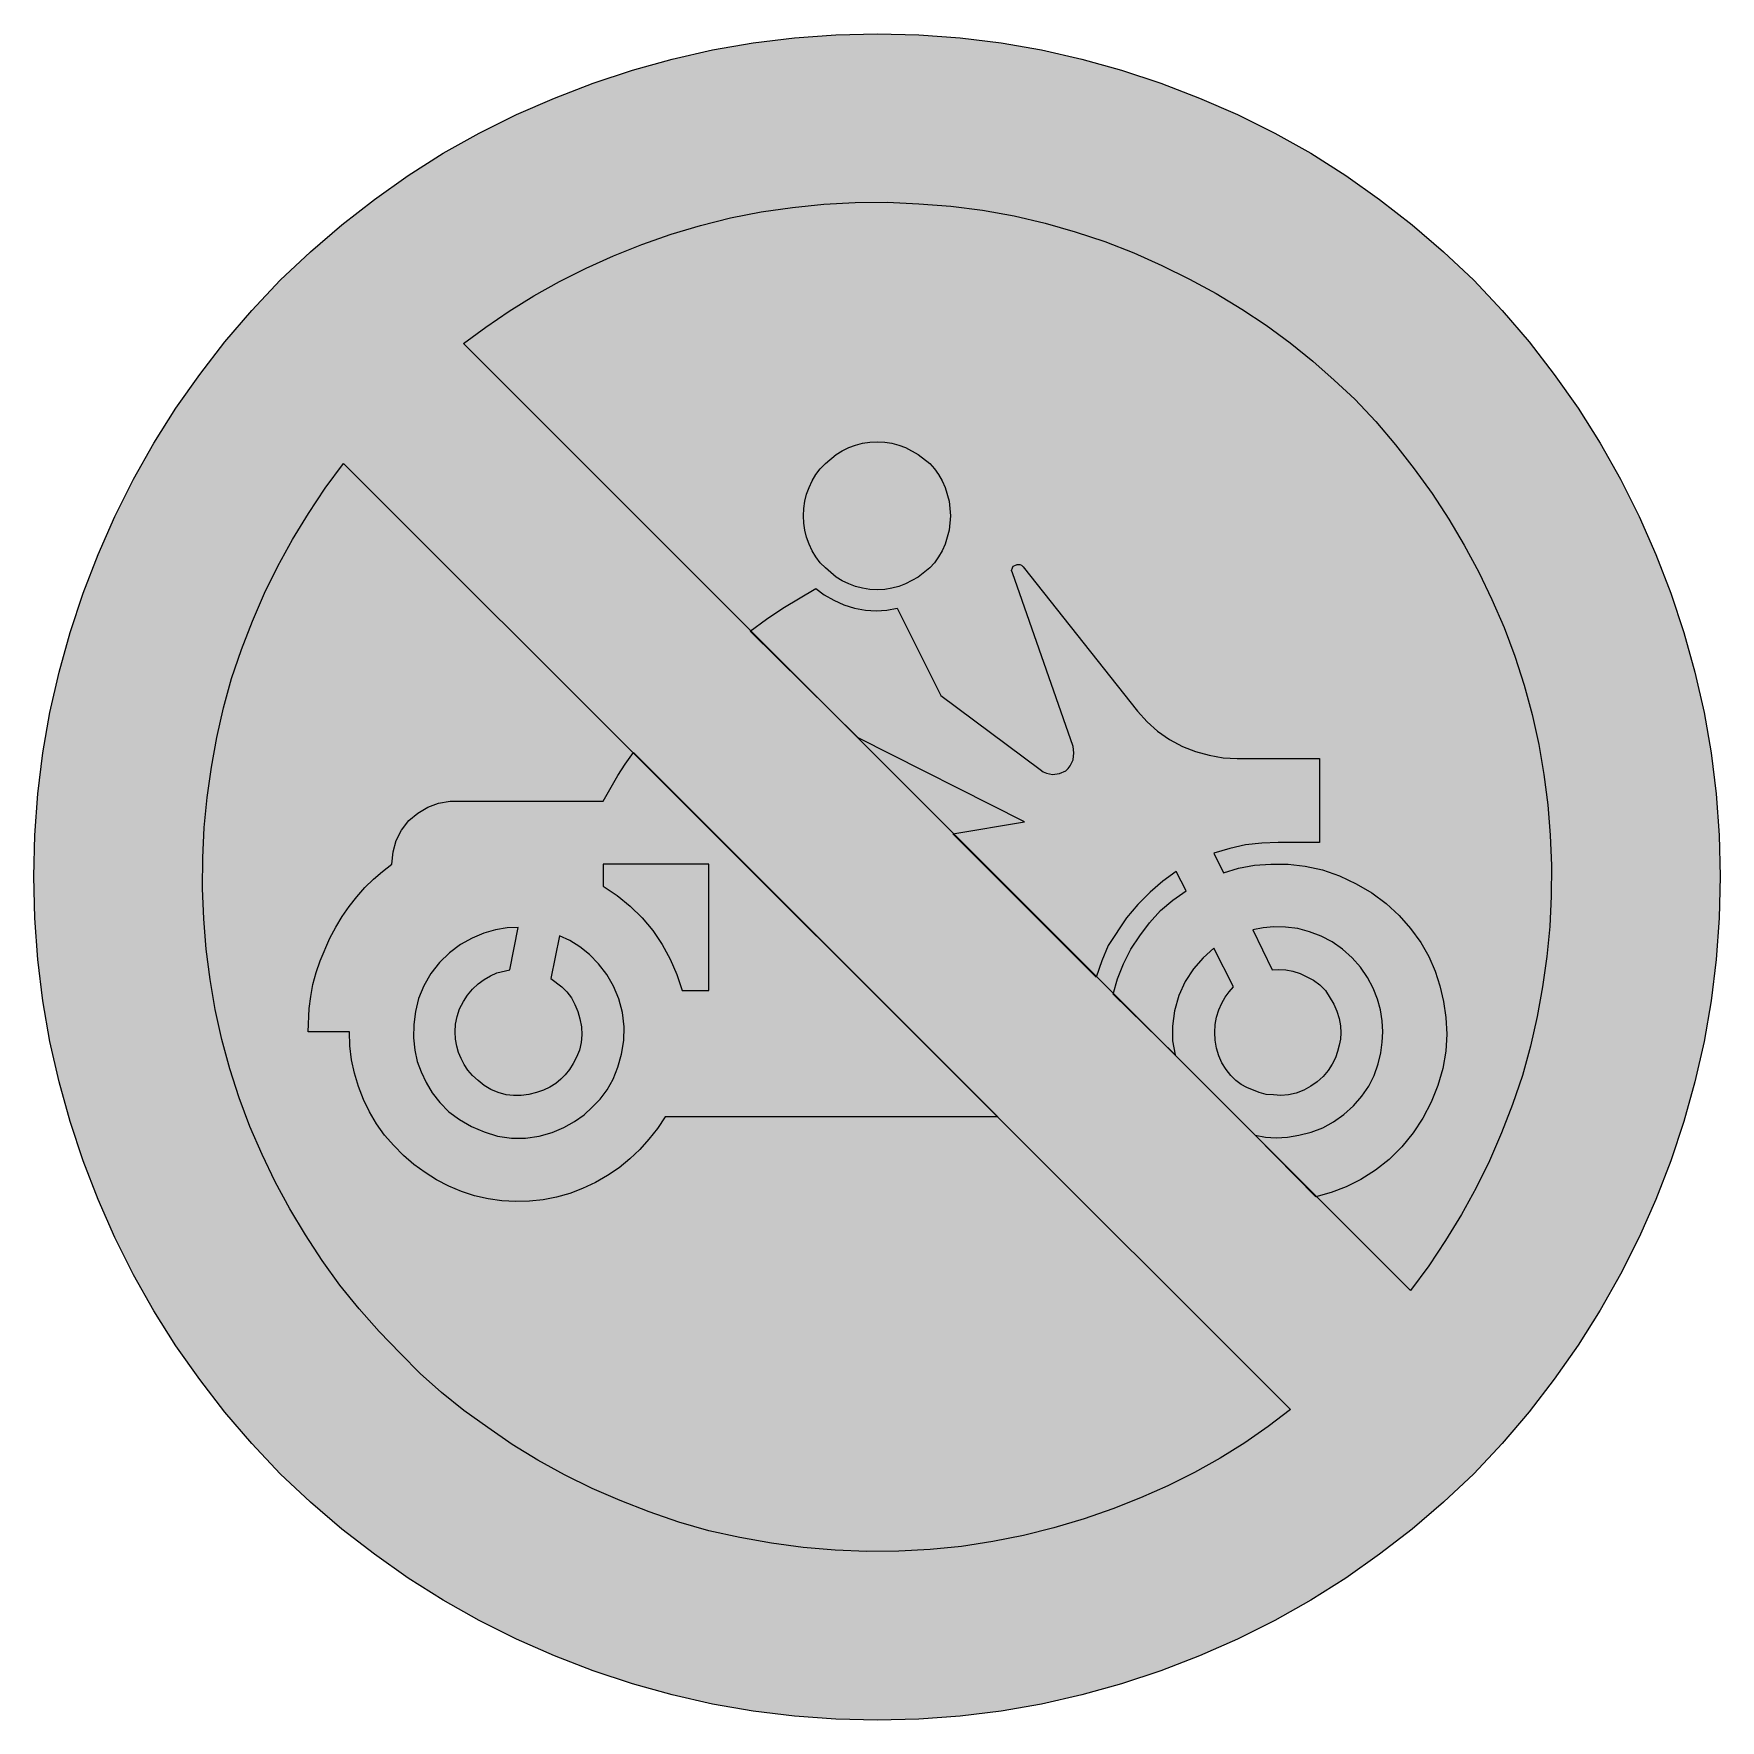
# Model space of a CAD drawing. Header units: metres. Extents: x 160 to 410, y 11 to 261.
import ezdxf

# ---------------------------------------------------------------- set-up
doc = ezdxf.new("R2010")
doc.units = ezdxf.units.M
for name, color, linetype, true_color in [('FILL_BLACK_000000', 7, 'Continuous', 0x000000), ('FILL_RED_FF0000', 7, 'Continuous', 0xff0000), ('FILL_WHITE_FFFFFF', 7, 'Continuous', 0xffffff)]:
    doc.layers.add(name, color=color, linetype=linetype, true_color=true_color)

msp = doc.modelspace()

# ---------------------------------------------------------------- hatches: boundary and pattern name
at = {"layer": 'FILL_BLACK_000000', "true_color": 0x000000}
h = msp.add_hatch(color=7, dxfattribs=at)
h.dxf.hatch_style = 1
h.paths.add_polyline_path([(295.36, 187.39), (294.77, 185.33), (294.34, 184.36), (293.81, 183.44), (293.2, 182.58), (292.5, 181.8), (290.78, 180.46), (288.9, 179.44), (287.91, 179.06), (286.88, 178.79), (285.83, 178.62), (284.76, 178.56), (283.63, 178.62), (282.54, 178.79), (281.49, 179.06), (280.49, 179.44), (279.53, 179.9), (278.63, 180.46), (277.02, 181.8), (276.26, 182.58), (275.6, 183.44), (275.05, 184.36), (274.59, 185.33), (274.24, 186.35), (273.98, 187.39), (273.83, 188.46), (273.78, 189.54), (273.83, 190.62), (273.98, 191.69), (274.24, 192.73), (274.59, 193.75), (275.05, 194.72), (275.6, 195.64), (276.26, 196.5), (277.02, 197.28), (278.63, 198.62), (279.53, 199.18), (280.49, 199.64), (281.49, 200.02), (282.54, 200.29), (283.63, 200.46), (284.76, 200.52), (285.83, 200.46), (286.88, 200.29), (287.91, 200.02), (288.9, 199.64), (290.78, 198.62), (292.5, 197.28), (293.2, 196.5), (293.81, 195.64), (294.34, 194.72), (294.77, 193.75), (295.36, 191.69), (295.56, 189.54), (295.36, 187.39)])
h = msp.add_hatch(color=7, dxfattribs=at)
h.dxf.hatch_style = 1
h.paths.add_polyline_path([(350.28, 153.54), (350.28, 141.12), (344.16, 141.12), (341.73, 141.01), (339.3, 140.76), (336.96, 140.2), (334.62, 139.5), (336.06, 136.62), (338.28, 137.3), (340.63, 137.72), (343.07, 137.91), (345.6, 137.88), (348.16, 137.61), (350.71, 137.05), (353.22, 136.18), (355.68, 135), (358.01, 133.66), (360.14, 132.08), (362.06, 130.29), (363.78, 128.34), (365.27, 126.28), (366.48, 124.18), (367.42, 122.04), (368.1, 119.88), (368.67, 117.55), (369.02, 115.16), (369.14, 112.69), (369, 110.16), (368.57, 107.6), (367.83, 105.08), (366.82, 102.62), (365.58, 100.26), (364.13, 98.04), (362.48, 95.99), (360.62, 94.13), (358.56, 92.52), (356.4, 91.17), (354.22, 90.07), (352, 89.2), (349.74, 88.56), (340.74, 97.74), (342.26, 97.44), (343.84, 97.34), (345.5, 97.44), (347.22, 97.74), (349.05, 98.14), (350.75, 98.8), (352.36, 99.69), (353.88, 100.8), (355.29, 102.08), (356.54, 103.48), (357.58, 104.98), (358.38, 106.56), (358.96, 108.28), (359.35, 109.94), (359.57, 111.52), (359.64, 113.04), (359.57, 114.66), (359.32, 116.28), (358.88, 117.9), (358.2, 119.52), (357.4, 121.1), (356.35, 122.6), (355.11, 124), (353.7, 125.28), (352.15, 126.37), (350.5, 127.22), (348.79, 127.86), (347.04, 128.34), (345.21, 128.54), (343.51, 128.59), (341.9, 128.47), (340.38, 128.16), (343.26, 122.22), (344.24, 122.29), (345.26, 122.22), (346.32, 122.02), (347.4, 121.68), (349.36, 120.69), (350.31, 120.01), (351.18, 119.16), (352.37, 117.16), (352.83, 116.1), (353.16, 115.02), (353.36, 113.95), (353.43, 112.91), (353.36, 111.93), (353.16, 111.06), (352.96, 110.12), (352.62, 109.17), (352.15, 108.23), (351.54, 107.28), (350.8, 106.4), (349.94, 105.64), (348.98, 104.98), (347.94, 104.4), (346.83, 103.96), (345.69, 103.7), (344.55, 103.62), (343.44, 103.68), (342.37, 103.77), (341.33, 104.02), (339.48, 104.76), (338.67, 105.23), (337.88, 105.84), (337.13, 106.58), (336.42, 107.46), (335.81, 108.44), (335.34, 109.49), (335, 110.6), (334.8, 111.78), (334.73, 112.96), (334.8, 114.1), (335, 115.2), (335.34, 116.28), (335.78, 117.3), (336.29, 118.19), (336.86, 118.99), (337.5, 119.7), (334.62, 125.46), (333.04, 124.01), (331.6, 122.36), (330.37, 120.5), (329.4, 118.44), (328.76, 116.15), (328.46, 113.9), (328.49, 111.71), (328.86, 109.62), (319.68, 118.62), (320.32, 120.91), (321.19, 123.14), (322.29, 125.28), (323.64, 127.26), (325.09, 129.21), (326.72, 131), (328.53, 132.58), (330.48, 133.92), (329.04, 136.8), (327.05, 135.35), (325.15, 133.72), (323.34, 131.91), (321.66, 129.96), (318.96, 125.82), (317.99, 123.55), (317.16, 121.14), (295.92, 142.38), (306.54, 144.18), (281.88, 156.6), (265.86, 172.44), (268.29, 174.22), (270.72, 175.86), (275.58, 178.74), (276.86, 177.83), (278.26, 177.03), (279.76, 176.36), (281.34, 175.86), (282.96, 175.56), (284.56, 175.46), (286.12, 175.56), (287.64, 175.86), (294.12, 162.9), (308.88, 151.92), (309.31, 151.58), (309.78, 151.36), (310.68, 151.2), (311.74, 151.34), (312.66, 151.74), (313.03, 152.07), (313.33, 152.48), (313.74, 153.36), (313.87, 154.42), (313.74, 155.34), (304.74, 181.08), (304.6, 181.44), (304.74, 181.8), (304.85, 182.05), (305.1, 182.16), (305.46, 182.32), (305.82, 182.34), (306.09, 182.23), (306.36, 181.98), (323.28, 160.56), (324.7, 159.01), (326.27, 157.61), (328.01, 156.38), (329.94, 155.34), (331.89, 154.6), (333.92, 154.04), (335.99, 153.67), (338.04, 153.54), (350.28, 153.54)])
h = msp.add_hatch(color=7, dxfattribs=at)
h.dxf.hatch_style = 1
h.paths.add_polyline_path([(249.5, 95.59), (248.02, 94.19), (246.43, 92.9), (244.73, 91.73), (242.93, 90.7), (241.02, 89.82), (239.11, 89.09), (237.15, 88.54), (235.16, 88.15), (233.15, 87.93), (231.11, 87.88), (229.07, 88), (227.03, 88.28), (225, 88.74), (223.07, 89.36), (221.2, 90.15), (219.39, 91.08), (217.67, 92.16), (216.02, 93.37), (214.47, 94.71), (213.02, 96.17), (211.68, 97.74), (210.47, 99.41), (209.42, 101.17), (208.53, 103.01), (207.79, 104.92), (207.21, 106.89), (206.79, 108.9), (206.54, 110.96), (206.46, 113.04), (200.34, 113.04), (200.5, 116.48), (200.72, 118.28), (201.06, 120.06), (201.53, 121.81), (202.12, 123.55), (203.58, 126.9), (204.44, 128.55), (205.39, 130.13), (206.44, 131.64), (207.56, 133.07), (208.76, 134.41), (210.03, 135.66), (211.37, 136.82), (212.76, 137.88), (212.93, 139.7), (213.41, 141.39), (214.2, 142.94), (215.28, 144.36), (216.59, 145.47), (218.07, 146.34), (219.68, 146.94), (221.4, 147.24), (244.08, 147.24), (246.24, 151.02), (247.34, 152.73), (248.58, 154.44), (302.58, 100.44), (253.26, 100.44), (252.12, 98.73), (250.87, 97.11), (249.5, 95.59)])
h.paths.add_polyline_path([(244.08, 137.88), (244.08, 134.64), (246.16, 133.26), (248.09, 131.69), (249.84, 129.95), (251.42, 128.05), (252.81, 126), (254, 123.83), (255, 121.55), (255.78, 119.16), (259.74, 119.16), (259.74, 137.88), (244.08, 137.88)], flags=16)
h.paths.add_polyline_path([(228.13, 128.18), (226.39, 127.68), (224.64, 126.9), (222.92, 125.96), (221.31, 124.76), (219.83, 123.33), (218.52, 121.68), (217.47, 119.87), (216.72, 117.97), (216.24, 116.04), (216, 114.12), (215.97, 112.16), (216.14, 110.34), (216.51, 108.65), (217.08, 107.1), (217.83, 105.51), (218.75, 104), (219.86, 102.54), (221.22, 101.16), (222.8, 100.02), (224.55, 99.02), (226.43, 98.2), (228.42, 97.56), (230.47, 97.29), (232.54, 97.29), (234.57, 97.56), (236.52, 98.1), (238.23, 98.84), (239.83, 99.72), (241.25, 100.73), (242.46, 101.88), (243.63, 103.06), (244.69, 104.45), (245.57, 106.03), (246.24, 107.82), (246.81, 109.74), (247.14, 111.74), (247.2, 113.79), (246.96, 115.92), (246.42, 117.91), (245.63, 119.79), (244.61, 121.54), (243.36, 123.12), (242.06, 124.5), (240.62, 125.66), (239.11, 126.59), (237.6, 127.26), (236.34, 120.96), (237.94, 119.72), (238.69, 118.96), (239.4, 118.08), (239.9, 117.1), (240.32, 116.06), (240.64, 114.94), (240.84, 113.76), (240.9, 112.58), (240.82, 111.44), (240.56, 110.34), (240.12, 109.26), (239.65, 108.32), (239.09, 107.44), (238.45, 106.65), (237.78, 106.02), (237.04, 105.38), (236.18, 104.83), (235.22, 104.37), (234.18, 104.04), (233.07, 103.73), (231.93, 103.59), (230.79, 103.58), (229.68, 103.68), (228.5, 104.02), (227.41, 104.49), (226.41, 105.1), (225.54, 105.84), (224.69, 106.55), (224.01, 107.33), (223.46, 108.17), (223.02, 109.08), (222.65, 109.95), (222.37, 110.93), (222.18, 111.97), (222.12, 113.04), (222.19, 114.15), (222.41, 115.29), (222.8, 116.43), (223.38, 117.54), (223.98, 118.48), (224.71, 119.36), (225.53, 120.15), (226.44, 120.78), (227.39, 121.36), (228.33, 121.77), (230.22, 122.22), (231.48, 128.52), (229.83, 128.44), (228.13, 128.18)], flags=16)
at = {"layer": 'FILL_RED_FF0000', "true_color": 0xff0000}
h = msp.add_hatch(color=7, dxfattribs=at)
h.dxf.hatch_style = 1
h.paths.add_polyline_path([(409.53, 129.89), (409.08, 123.74), (408.32, 117.64), (407.27, 111.6), (405.93, 105.63), (404.29, 99.73), (402.36, 93.92), (400.14, 88.2), (397.64, 82.59), (394.88, 77.11), (391.87, 71.77), (388.6, 66.58), (385.08, 61.55), (381.33, 56.69), (377.35, 52.01), (373.14, 47.52), (368.66, 43.31), (364, 39.33), (359.16, 35.58), (354.15, 32.06), (348.97, 28.79), (343.63, 25.78), (338.12, 23.02), (332.46, 20.52), (326.74, 18.3), (320.93, 16.37), (315.04, 14.73), (309.08, 13.39), (303.06, 12.34), (297, 11.58), (290.89, 11.13), (284.76, 10.98), (278.57, 11.13), (272.42, 11.58), (266.32, 12.34), (260.28, 13.39), (254.31, 14.73), (248.41, 16.37), (242.6, 18.3), (236.88, 20.52), (231.22, 23.02), (225.71, 25.78), (220.37, 28.79), (215.19, 32.06), (210.18, 35.58), (205.34, 39.33), (200.68, 43.31), (196.2, 47.52), (191.99, 52), (188.01, 56.66), (184.26, 61.5), (180.74, 66.51), (177.47, 71.69), (174.46, 77.03), (171.7, 82.54), (169.2, 88.2), (166.98, 93.92), (165.05, 99.73), (163.41, 105.63), (162.07, 111.6), (161.02, 117.64), (160.26, 123.74), (159.81, 129.89), (159.66, 136.08), (159.81, 142.21), (160.26, 148.32), (161.02, 154.38), (162.07, 160.4), (163.41, 166.36), (165.05, 172.25), (166.98, 178.06), (169.2, 183.78), (171.7, 189.44), (174.46, 194.95), (177.47, 200.29), (180.74, 205.47), (184.26, 210.48), (188.01, 215.32), (191.99, 219.98), (196.2, 224.46), (200.68, 228.68), (205.34, 232.68), (210.18, 236.45), (215.19, 239.99), (220.37, 243.27), (225.71, 246.28), (231.22, 249.02), (236.88, 251.46), (242.6, 253.68), (248.41, 255.61), (254.31, 257.25), (260.28, 258.59), (266.32, 259.64), (272.42, 260.4), (278.57, 260.85), (284.76, 261), (290.89, 260.85), (297, 260.4), (303.06, 259.64), (309.08, 258.59), (315.04, 257.25), (320.93, 255.61), (326.74, 253.68), (332.46, 251.46), (338.12, 249.02), (343.63, 246.28), (348.97, 243.27), (354.15, 239.99), (359.16, 236.45), (364, 232.68), (368.66, 228.68), (373.14, 224.46), (377.35, 219.98), (381.33, 215.32), (385.08, 210.48), (388.6, 205.47), (391.87, 200.29), (394.88, 194.95), (397.64, 189.44), (400.14, 183.78), (402.36, 178.06), (404.29, 172.25), (405.93, 166.36), (407.27, 160.4), (408.32, 154.38), (409.08, 148.32), (409.53, 142.21), (409.68, 136.08), (409.53, 129.89)])
at = {"layer": 'FILL_WHITE_FFFFFF', "true_color": 0xffffff}
h = msp.add_hatch(color=7, dxfattribs=at)
h.dxf.hatch_style = 1
h.paths.add_polyline_path([(223.38, 215.1), (226.69, 217.52), (230.15, 219.89), (233.78, 222.16), (237.6, 224.28), (241.55, 226.24), (245.61, 228.06), (249.8, 229.75), (254.16, 231.3), (258.52, 232.58), (262.96, 233.69), (267.5, 234.59), (272.16, 235.26), (276.78, 235.72), (281.45, 236), (286.16, 236.04), (290.88, 235.8), (295.6, 235.43), (300.31, 234.83), (304.98, 234), (309.6, 232.92), (314.05, 231.63), (318.44, 230.18), (322.74, 228.52), (326.88, 226.62), (330.99, 224.63), (334.96, 222.48), (338.75, 220.19), (342.36, 217.8), (345.91, 215.17), (349.27, 212.45), (352.46, 209.65), (355.5, 206.82), (358.6, 203.51), (361.54, 200.08), (364.32, 196.52), (366.95, 192.85), (369.42, 189.06), (371.73, 185.18), (373.87, 181.19), (375.84, 177.12), (377.63, 172.96), (379.22, 168.73), (380.6, 164.43), (381.78, 160.07), (382.76, 155.65), (383.54, 151.2), (384.11, 146.71), (384.48, 142.2), (384.65, 137.68), (384.62, 133.16), (384.39, 128.66), (383.96, 124.18), (383.34, 119.72), (382.53, 115.29), (381.53, 110.9), (380.34, 106.56), (378.9, 102.27), (377.27, 98.06), (375.46, 93.93), (373.48, 89.89), (371.31, 85.94), (368.97, 82.08), (366.46, 78.34), (363.78, 74.7), (223.38, 215.1)])
h = msp.add_hatch(color=7, dxfattribs=at)
h.dxf.hatch_style = 1
h.paths.add_polyline_path([(345.96, 57.06), (342.65, 54.53), (339.19, 52.11), (335.56, 49.82), (331.74, 47.7), (327.79, 45.75), (323.75, 43.94), (319.62, 42.31), (315.36, 40.86), (310.9, 39.5), (306.41, 38.39), (301.84, 37.47), (297.18, 36.72), (292.56, 36.28), (287.89, 36.05), (283.18, 36.01), (278.46, 36.18), (273.74, 36.58), (269.03, 37.22), (264.36, 38.05), (259.74, 39.06), (255.29, 40.37), (250.9, 41.87), (246.6, 43.54), (242.46, 45.36), (238.35, 47.35), (234.38, 49.52), (230.59, 51.87), (226.98, 54.36), (223.44, 56.89), (220.1, 59.58), (216.96, 62.41), (214.02, 65.34), (210.86, 68.59), (207.88, 71.98), (205.06, 75.5), (202.41, 79.16), (199.93, 82.93), (197.62, 86.81), (195.47, 90.79), (193.5, 94.86), (191.71, 99.02), (190.13, 103.25), (188.74, 107.55), (187.56, 111.92), (186.58, 116.33), (185.81, 120.78), (185.23, 125.27), (184.86, 129.78), (184.69, 134.3), (184.72, 138.82), (184.95, 143.32), (185.38, 147.8), (186, 152.26), (186.81, 156.69), (187.81, 161.08), (189, 165.42), (190.44, 169.71), (192.07, 173.92), (193.88, 178.05), (195.86, 182.09), (198.03, 186.04), (200.37, 189.9), (202.88, 193.64), (205.56, 197.28), (345.96, 57.06)])

# ---------------------------------------------------------------- linework, layer by layer
at = {"layer": 'FILL_BLACK_000000', "lineweight": 0, "true_color": 0x000000}
for points in [[(295.36, 187.39), (294.77, 185.33), (294.34, 184.36), (293.81, 183.44), (293.2, 182.58), (292.5, 181.8), (290.78, 180.46), (288.9, 179.44), (287.91, 179.06), (286.88, 178.79), (285.83, 178.62), (284.76, 178.56), (283.63, 178.62), (282.54, 178.79), (281.49, 179.06), (280.49, 179.44), (279.53, 179.9), (278.63, 180.46), (277.02, 181.8), (276.26, 182.58), (275.6, 183.44), (275.05, 184.36), (274.59, 185.33), (274.24, 186.35), (273.98, 187.39), (273.83, 188.46), (273.78, 189.54), (273.83, 190.62), (273.98, 191.69), (274.24, 192.73), (274.59, 193.75), (275.05, 194.72), (275.6, 195.64), (276.26, 196.5), (277.02, 197.28), (278.63, 198.62), (279.53, 199.18), (280.49, 199.64), (281.49, 200.02), (282.54, 200.29), (283.63, 200.46), (284.76, 200.52), (285.83, 200.46), (286.88, 200.29), (287.91, 200.02), (288.9, 199.64), (290.78, 198.62), (292.5, 197.28), (293.2, 196.5), (293.81, 195.64), (294.34, 194.72), (294.77, 193.75), (295.36, 191.69), (295.56, 189.54)], [(350.28, 153.54), (350.28, 141.12), (344.16, 141.12), (341.73, 141.01), (339.3, 140.76), (336.96, 140.2), (334.62, 139.5), (336.06, 136.62), (338.28, 137.3), (340.63, 137.72), (343.07, 137.91), (345.6, 137.88), (348.16, 137.61), (350.71, 137.05), (353.22, 136.18), (355.68, 135), (358.01, 133.66), (360.14, 132.08), (362.06, 130.29), (363.78, 128.34), (365.27, 126.28), (366.48, 124.18), (367.42, 122.04), (368.1, 119.88), (368.67, 117.55), (369.02, 115.16), (369.14, 112.69), (369, 110.16), (368.57, 107.6), (367.83, 105.08), (366.82, 102.62), (365.58, 100.26), (364.13, 98.04), (362.48, 95.99), (360.62, 94.13), (358.56, 92.52), (356.4, 91.17), (354.22, 90.07), (352, 89.2), (349.74, 88.56), (340.74, 97.74), (342.26, 97.44), (343.84, 97.34), (345.5, 97.44), (347.22, 97.74), (349.05, 98.14), (350.75, 98.8), (352.36, 99.69), (353.88, 100.8), (355.29, 102.08), (356.54, 103.48), (357.58, 104.98), (358.38, 106.56), (358.96, 108.28), (359.35, 109.94), (359.57, 111.52), (359.64, 113.04), (359.57, 114.66), (359.32, 116.28), (358.88, 117.9), (358.2, 119.52), (357.4, 121.1), (356.35, 122.6), (355.11, 124), (353.7, 125.28), (352.15, 126.37), (350.5, 127.22), (348.79, 127.86), (347.04, 128.34), (345.21, 128.54), (343.51, 128.59), (341.9, 128.47), (340.38, 128.16), (343.26, 122.22), (344.24, 122.29), (345.26, 122.22), (346.32, 122.02), (347.4, 121.68), (349.36, 120.69), (350.31, 120.01), (351.18, 119.16), (352.37, 117.16), (352.83, 116.1), (353.16, 115.02), (353.36, 113.95), (353.43, 112.91), (353.36, 111.93), (353.16, 111.06), (352.96, 110.12), (352.62, 109.17), (352.15, 108.23), (351.54, 107.28), (350.8, 106.4), (349.94, 105.64), (348.98, 104.98), (347.94, 104.4), (346.83, 103.96), (345.69, 103.7), (344.55, 103.62), (343.44, 103.68), (342.37, 103.77), (341.33, 104.02), (339.48, 104.76), (338.67, 105.23), (337.88, 105.84), (337.13, 106.58), (336.42, 107.46), (335.81, 108.44), (335.34, 109.49), (335, 110.6), (334.8, 111.78), (334.73, 112.96), (334.8, 114.1), (335, 115.2), (335.34, 116.28), (335.78, 117.3), (336.29, 118.19), (336.86, 118.99), (337.5, 119.7), (334.62, 125.46), (333.04, 124.01), (331.6, 122.36), (330.37, 120.5), (329.4, 118.44), (328.76, 116.15), (328.46, 113.9), (328.49, 111.71), (328.86, 109.62), (319.68, 118.62), (320.32, 120.91), (321.19, 123.14), (322.29, 125.28), (323.64, 127.26), (325.09, 129.21), (326.72, 131), (328.53, 132.58), (330.48, 133.92), (329.04, 136.8), (327.05, 135.35), (325.15, 133.72), (323.34, 131.91), (321.66, 129.96), (318.96, 125.82), (317.99, 123.55), (317.16, 121.14), (295.92, 142.38), (306.54, 144.18), (281.88, 156.6), (265.86, 172.44), (268.29, 174.22), (270.72, 175.86), (275.58, 178.74), (276.86, 177.83), (278.26, 177.03), (279.76, 176.36), (281.34, 175.86), (282.96, 175.56), (284.56, 175.46), (286.12, 175.56), (287.64, 175.86), (294.12, 162.9), (308.88, 151.92), (309.31, 151.58), (309.78, 151.36), (310.68, 151.2), (311.74, 151.34), (312.66, 151.74), (313.03, 152.07), (313.33, 152.48), (313.74, 153.36), (313.87, 154.42), (313.74, 155.34), (304.74, 181.08), (304.6, 181.44), (304.74, 181.8), (304.85, 182.05), (305.1, 182.16), (305.46, 182.32), (305.82, 182.34), (306.09, 182.23), (306.36, 181.98), (323.28, 160.56), (324.7, 159.01), (326.27, 157.61), (328.01, 156.38), (329.94, 155.34), (331.89, 154.6), (333.92, 154.04), (335.99, 153.67), (338.04, 153.54)], [(249.5, 95.59), (248.02, 94.19), (246.43, 92.9), (244.73, 91.73), (242.93, 90.7), (241.02, 89.82), (239.11, 89.09), (237.15, 88.54), (235.16, 88.15), (233.15, 87.93), (231.11, 87.88), (229.07, 88), (227.03, 88.28), (225, 88.74), (223.07, 89.36), (221.2, 90.15), (219.39, 91.08), (217.67, 92.16), (216.02, 93.37), (214.47, 94.71), (213.02, 96.17), (211.68, 97.74), (210.47, 99.41), (209.42, 101.17), (208.53, 103.01), (207.79, 104.92), (207.21, 106.89), (206.79, 108.9), (206.54, 110.96), (206.46, 113.04), (200.34, 113.04), (200.5, 116.48), (200.72, 118.28), (201.06, 120.06), (201.53, 121.81), (202.12, 123.55), (203.58, 126.9), (204.44, 128.55), (205.39, 130.13), (206.44, 131.64), (207.56, 133.07), (208.76, 134.41), (210.03, 135.66), (211.37, 136.82), (212.76, 137.88), (212.93, 139.7), (213.41, 141.39), (214.2, 142.94), (215.28, 144.36), (216.59, 145.47), (218.07, 146.34), (219.68, 146.94), (221.4, 147.24), (244.08, 147.24), (246.24, 151.02), (247.34, 152.73), (248.58, 154.44), (302.58, 100.44), (253.26, 100.44), (252.12, 98.73), (250.87, 97.11)], [(244.08, 137.88), (244.08, 134.64), (246.16, 133.26), (248.09, 131.69), (249.84, 129.95), (251.42, 128.05), (252.81, 126), (254, 123.83), (255, 121.55), (255.78, 119.16), (259.74, 119.16), (259.74, 137.88)], [(228.13, 128.18), (226.39, 127.68), (224.64, 126.9), (222.92, 125.96), (221.31, 124.76), (219.83, 123.33), (218.52, 121.68), (217.47, 119.87), (216.72, 117.97), (216.24, 116.04), (216, 114.12), (215.97, 112.16), (216.14, 110.34), (216.51, 108.65), (217.08, 107.1), (217.83, 105.51), (218.75, 104), (219.86, 102.54), (221.22, 101.16), (222.8, 100.02), (224.55, 99.02), (226.43, 98.2), (228.42, 97.56), (230.47, 97.29), (232.54, 97.29), (234.57, 97.56), (236.52, 98.1), (238.23, 98.84), (239.83, 99.72), (241.25, 100.73), (242.46, 101.88), (243.63, 103.06), (244.69, 104.45), (245.57, 106.03), (246.24, 107.82), (246.81, 109.74), (247.14, 111.74), (247.2, 113.79), (246.96, 115.92), (246.42, 117.91), (245.63, 119.79), (244.61, 121.54), (243.36, 123.12), (242.06, 124.5), (240.62, 125.66), (239.11, 126.59), (237.6, 127.26), (236.34, 120.96), (237.94, 119.72), (238.69, 118.96), (239.4, 118.08), (239.9, 117.1), (240.32, 116.06), (240.64, 114.94), (240.84, 113.76), (240.9, 112.58), (240.82, 111.44), (240.56, 110.34), (240.12, 109.26), (239.65, 108.32), (239.09, 107.44), (238.45, 106.65), (237.78, 106.02), (237.04, 105.38), (236.18, 104.83), (235.22, 104.37), (234.18, 104.04), (233.07, 103.73), (231.93, 103.59), (230.79, 103.58), (229.68, 103.68), (228.5, 104.02), (227.41, 104.49), (226.41, 105.1), (225.54, 105.84), (224.69, 106.55), (224.01, 107.33), (223.46, 108.17), (223.02, 109.08), (222.65, 109.95), (222.37, 110.93), (222.18, 111.97), (222.12, 113.04), (222.19, 114.15), (222.41, 115.29), (222.8, 116.43), (223.38, 117.54), (223.98, 118.48), (224.71, 119.36), (225.53, 120.15), (226.44, 120.78), (227.39, 121.36), (228.33, 121.77), (230.22, 122.22), (231.48, 128.52), (229.83, 128.44)]]:
    msp.add_lwpolyline(points, close=True, dxfattribs=at)
at = {"layer": 'FILL_RED_FF0000', "lineweight": 0, "true_color": 0xff0000}
msp.add_lwpolyline([(409.53, 129.89), (409.08, 123.74), (408.32, 117.64), (407.27, 111.6), (405.93, 105.63), (404.29, 99.73), (402.36, 93.92), (400.14, 88.2), (397.64, 82.59), (394.88, 77.11), (391.87, 71.77), (388.6, 66.58), (385.08, 61.55), (381.33, 56.69), (377.35, 52.01), (373.14, 47.52), (368.66, 43.31), (364, 39.33), (359.16, 35.58), (354.15, 32.06), (348.97, 28.79), (343.63, 25.78), (338.12, 23.02), (332.46, 20.52), (326.74, 18.3), (320.93, 16.37), (315.04, 14.73), (309.08, 13.39), (303.06, 12.34), (297, 11.58), (290.89, 11.13), (284.76, 10.98), (278.57, 11.13), (272.42, 11.58), (266.32, 12.34), (260.28, 13.39), (254.31, 14.73), (248.41, 16.37), (242.6, 18.3), (236.88, 20.52), (231.22, 23.02), (225.71, 25.78), (220.37, 28.79), (215.19, 32.06), (210.18, 35.58), (205.34, 39.33), (200.68, 43.31), (196.2, 47.52), (191.99, 52), (188.01, 56.66), (184.26, 61.5), (180.74, 66.51), (177.47, 71.69), (174.46, 77.03), (171.7, 82.54), (169.2, 88.2), (166.98, 93.92), (165.05, 99.73), (163.41, 105.63), (162.07, 111.6), (161.02, 117.64), (160.26, 123.74), (159.81, 129.89), (159.66, 136.08), (159.81, 142.21), (160.26, 148.32), (161.02, 154.38), (162.07, 160.4), (163.41, 166.36), (165.05, 172.25), (166.98, 178.06), (169.2, 183.78), (171.7, 189.44), (174.46, 194.95), (177.47, 200.29), (180.74, 205.47), (184.26, 210.48), (188.01, 215.32), (191.99, 219.98), (196.2, 224.46), (200.68, 228.68), (205.34, 232.68), (210.18, 236.45), (215.19, 239.99), (220.37, 243.27), (225.71, 246.28), (231.22, 249.02), (236.88, 251.46), (242.6, 253.68), (248.41, 255.61), (254.31, 257.25), (260.28, 258.59), (266.32, 259.64), (272.42, 260.4), (278.57, 260.85), (284.76, 261), (290.89, 260.85), (297, 260.4), (303.06, 259.64), (309.08, 258.59), (315.04, 257.25), (320.93, 255.61), (326.74, 253.68), (332.46, 251.46), (338.12, 249.02), (343.63, 246.28), (348.97, 243.27), (354.15, 239.99), (359.16, 236.45), (364, 232.68), (368.66, 228.68), (373.14, 224.46), (377.35, 219.98), (381.33, 215.32), (385.08, 210.48), (388.6, 205.47), (391.87, 200.29), (394.88, 194.95), (397.64, 189.44), (400.14, 183.78), (402.36, 178.06), (404.29, 172.25), (405.93, 166.36), (407.27, 160.4), (408.32, 154.38), (409.08, 148.32), (409.53, 142.21), (409.68, 136.08)], close=True, dxfattribs=at)
at = {"layer": 'FILL_WHITE_FFFFFF', "lineweight": 0, "true_color": 0xff0000}
for points in [[(223.38, 215.1), (226.69, 217.52), (230.15, 219.89), (233.78, 222.16), (237.6, 224.28), (241.55, 226.24), (245.61, 228.06), (249.8, 229.75), (254.16, 231.3), (258.52, 232.58), (262.96, 233.69), (267.5, 234.59), (272.16, 235.26), (276.78, 235.72), (281.45, 236), (286.16, 236.04), (290.88, 235.8), (295.6, 235.43), (300.31, 234.83), (304.98, 234), (309.6, 232.92), (314.05, 231.63), (318.44, 230.18), (322.74, 228.52), (326.88, 226.62), (330.99, 224.63), (334.96, 222.48), (338.75, 220.19), (342.36, 217.8), (345.91, 215.17), (349.27, 212.45), (352.46, 209.65), (355.5, 206.82), (358.6, 203.51), (361.54, 200.08), (364.32, 196.52), (366.95, 192.85), (369.42, 189.06), (371.73, 185.18), (373.87, 181.19), (375.84, 177.12), (377.63, 172.96), (379.22, 168.73), (380.6, 164.43), (381.78, 160.07), (382.76, 155.65), (383.54, 151.2), (384.11, 146.71), (384.48, 142.2), (384.65, 137.68), (384.62, 133.16), (384.39, 128.66), (383.96, 124.18), (383.34, 119.72), (382.53, 115.29), (381.53, 110.9), (380.34, 106.56), (378.9, 102.27), (377.27, 98.06), (375.46, 93.93), (373.48, 89.89), (371.31, 85.94), (368.97, 82.08), (366.46, 78.34), (363.78, 74.7)], [(345.96, 57.06), (342.65, 54.53), (339.19, 52.11), (335.56, 49.82), (331.74, 47.7), (327.79, 45.75), (323.75, 43.94), (319.62, 42.31), (315.36, 40.86), (310.9, 39.5), (306.41, 38.39), (301.84, 37.47), (297.18, 36.72), (292.56, 36.28), (287.89, 36.05), (283.18, 36.01), (278.46, 36.18), (273.74, 36.58), (269.03, 37.22), (264.36, 38.05), (259.74, 39.06), (255.29, 40.37), (250.9, 41.87), (246.6, 43.54), (242.46, 45.36), (238.35, 47.35), (234.38, 49.52), (230.59, 51.87), (226.98, 54.36), (223.44, 56.89), (220.1, 59.58), (216.96, 62.41), (214.02, 65.34), (210.86, 68.59), (207.88, 71.98), (205.06, 75.5), (202.41, 79.16), (199.93, 82.93), (197.62, 86.81), (195.47, 90.79), (193.5, 94.86), (191.71, 99.02), (190.13, 103.25), (188.74, 107.55), (187.56, 111.92), (186.58, 116.33), (185.81, 120.78), (185.23, 125.27), (184.86, 129.78), (184.69, 134.3), (184.72, 138.82), (184.95, 143.32), (185.38, 147.8), (186, 152.26), (186.81, 156.69), (187.81, 161.08), (189, 165.42), (190.44, 169.71), (192.07, 173.92), (193.88, 178.05), (195.86, 182.09), (198.03, 186.04), (200.37, 189.9), (202.88, 193.64), (205.56, 197.28)]]:
    msp.add_lwpolyline(points, close=True, dxfattribs=at)

doc.saveas('drawing.dxf')
